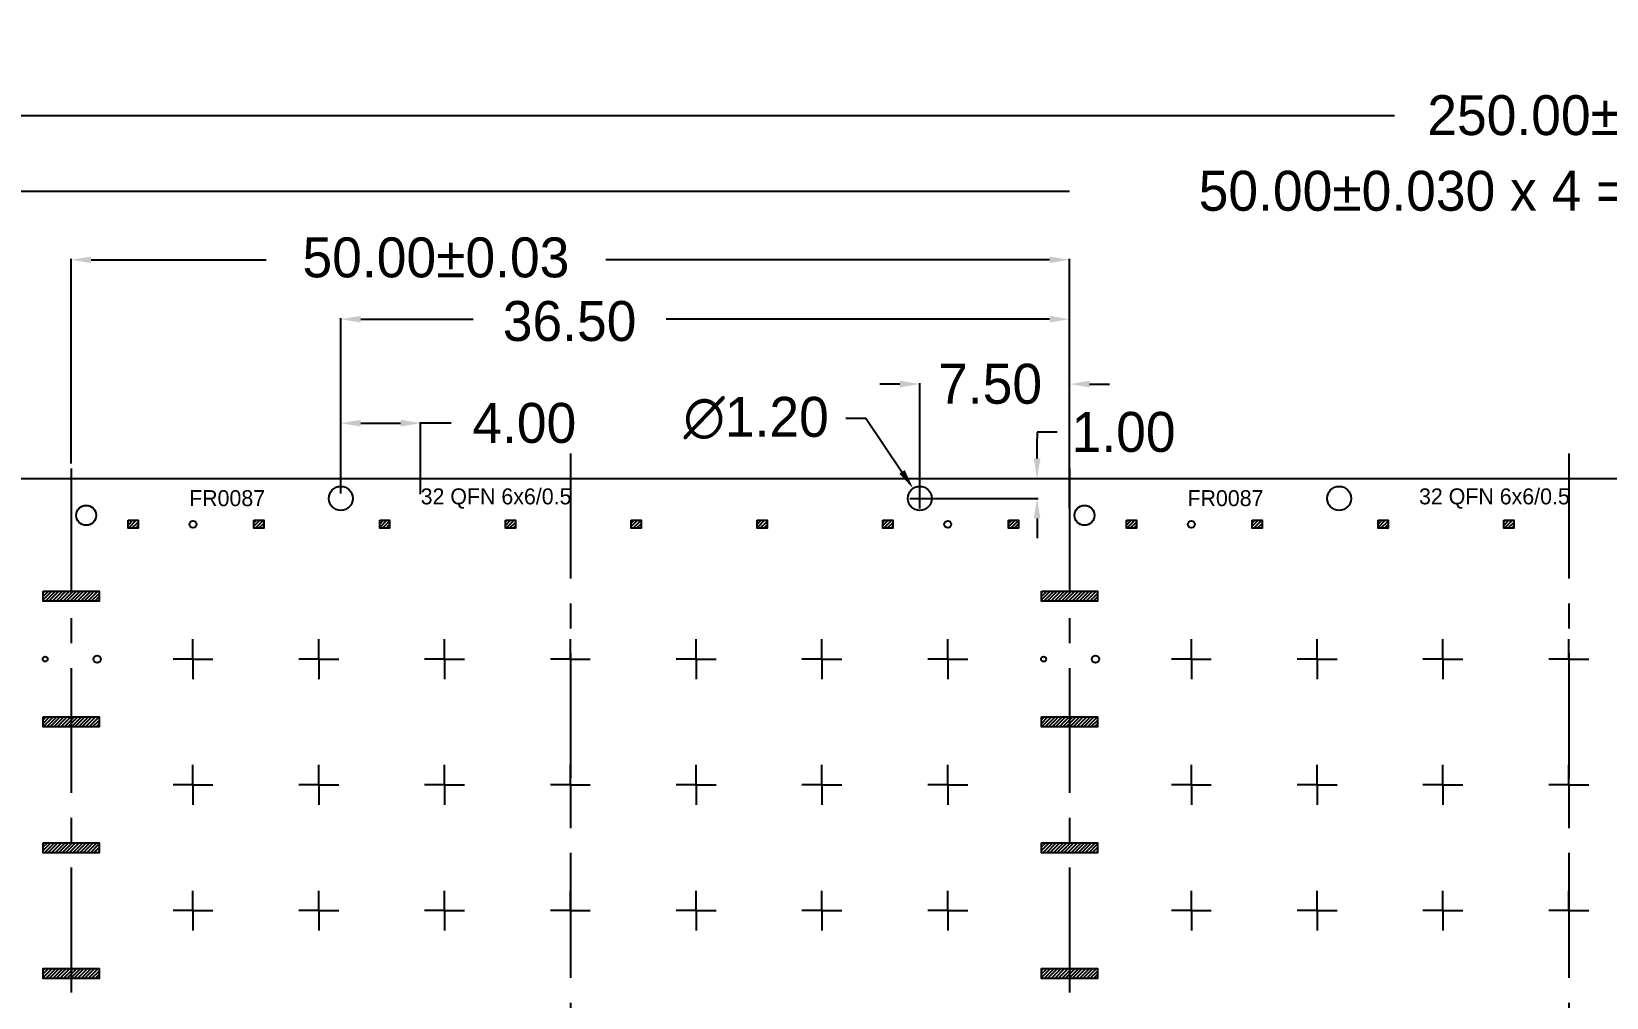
# Model space of a CAD drawing. Extents: x -347 to -72, y -334 to -144.
# Drawn here: x -275.6 to -196.7, y -192 to -143.6 of the extents above; entities that cross this region are included whole.
import ezdxf

# ---------------------------------------------------------------- set-up
doc = ezdxf.new("R2010")
doc.units = 0
doc.header["$LTSCALE"] = 5
doc.header["$MEASUREMENT"] = 0
doc.linetypes.add('CENTER', pattern=[2, 1.25, -0.25, 0.25, -0.25])
doc.layers.get('0').update_dxf_attribs({"linetype": 'CONTINUOUS'})
doc.layers.get('DEFPOINTS').update_dxf_attribs({"linetype": 'CONTINUOUS'})
for name, color, linetype in [('CENTER', 1, 'CENTER'), ('DIM', 3, 'CONTINUOUS'), ('Layer1', 4, 'CONTINUOUS')]:
    doc.layers.add(name, color=color, linetype=linetype)
doc.dimstyles.get("Standard").update_dxf_attribs({"dimtxt": 0.3, "dimasz": 0.2, "dimexe": 0.05, "dimexo": 0.15, "dimgap": 0.05, "dimtad": 0, "dimtoh": 1, "dimdec": 3, "dimdsep": 46, "dimtxsty": 'STANDARD', "dimcen": 0.5, "dimadec": 0, "dimazin": 0, "dimtfac": 1, "dimtdec": 3, "dimtofl": 0, "dimtmove": 0, "dimatfit": 3, "dimfxl": 1, "dimtolj": 1, "dimtzin": 0, "dimarcsym": 0})
pattern_1 = [(225, (50, 0.033), (0.088388348, -0.088388348), [])]

# ---------------------------------------------------------------- blocks, each defined once
blk = doc.blocks.new('*D28')
at = {"layer": 'DEFPOINTS', "color": 0, "linetype": 'Continuous', "transparency": 16777216}
for p in [(-103.879, 292.627), (-103.879, 279.475), (96.121, 279.475)]:
    blk.add_point(p, dxfattribs=at)
at = {"layer": 'DIM', "color": 0, "linetype": 'Continuous', "lineweight": -2, "transparency": 16777216}
for p, q in [((-103.879, 279.725), (-103.879, 292.677)), ((96.121, 279.725), (96.121, 292.677)), ((-102.879, 292.627), (-28.879, 292.627)), ((95.121, 292.627), (21.121, 292.627))]:
    blk.add_line(p, q, dxfattribs=at)
at = {"layer": 'DIM', "color": 0, "linetype": 'Continuous', "transparency": 16777216}
for points in [[(-102.879, 292.793), (-102.879, 292.46), (-103.879, 292.627)], [(95.121, 292.793), (95.121, 292.46), (96.121, 292.627)]]:
    blk.add_solid(points, dxfattribs=at)
at = {"layer": 'DIM', "color": 0, "linetype": 'Continuous', "transparency": 16777216, "insert": (-3.879, 292.627), "char_height": 2, "attachment_point": 5}
blk.add_mtext('\\A1;50.00%%p0.030 x 4 = 200.00%%p0.05', dxfattribs=at)
blk = doc.blocks.new('*D29')
at = {"layer": 'DEFPOINTS', "color": 0, "linetype": 'Continuous', "transparency": 16777216}
for p in [(-129.279, 296.415), (-129.279, 277.235), (120.721, 277.236, -2.036)]:
    blk.add_point(p, dxfattribs=at)
at = {"layer": 'DIM', "color": 0, "linetype": 'Continuous', "lineweight": -2, "transparency": 16777216}
for p, q in [((-129.279, 277.485), (-129.279, 296.465)), ((-128.279, 296.415), (-12.612, 296.415)), ((119.721, 296.415), (4.054, 296.415)), ((120.721, 277.486), (120.721, 296.465))]:
    blk.add_line(p, q, dxfattribs=at)
at = {"layer": 'DIM', "color": 0, "linetype": 'Continuous', "transparency": 16777216}
for points in [[(-128.279, 296.582), (-128.279, 296.248), (-129.279, 296.415)], [(119.721, 296.582), (119.721, 296.248), (120.721, 296.415)]]:
    blk.add_solid(points, dxfattribs=at)
at = {"layer": 'DIM', "color": 0, "linetype": 'Continuous', "transparency": 16777216, "insert": (-4.279, 296.415), "char_height": 2, "attachment_point": 5}
blk.add_mtext('\\A1;250.00%%p0.1', dxfattribs=at)
blk = doc.blocks.new('*D30')
at = {"layer": 'DEFPOINTS', "color": 0, "linetype": 'Continuous', "transparency": 16777216}
for p in [(-61.379, 281.001), (-65.379, 277.235), (-61.379, 277.199)]:
    blk.add_point(p, dxfattribs=at)
at = {"layer": 'DIM', "color": 0, "linetype": 'Continuous', "lineweight": -2, "transparency": 16777216}
for p, q in [((-65.379, 277.485), (-65.379, 281.051)), ((-64.379, 281.001), (-62.379, 281.001)), ((-61.379, 277.449), (-61.379, 281.051)), ((-59.852, 281.001), (-61.379, 281.001))]:
    blk.add_line(p, q, dxfattribs=at)
at = {"layer": 'DIM', "color": 0, "linetype": 'Continuous', "transparency": 16777216}
for points in [[(-64.379, 281.168), (-64.379, 280.835), (-65.379, 281.001)], [(-62.379, 281.168), (-62.379, 280.835), (-61.379, 281.001)]]:
    blk.add_solid(points, dxfattribs=at)
at = {"layer": 'DIM', "color": 0, "linetype": 'Continuous', "transparency": 16777216, "insert": (-56.185, 281.001), "char_height": 2, "attachment_point": 5}
blk.add_mtext('\\A1;4.00', dxfattribs=at)
blk = doc.blocks.new('*D31')
at = {"layer": 'DEFPOINTS', "color": 0, "linetype": 'Continuous', "transparency": 16777216}
for p in [(-78.879, 289.185), (-78.879, 278.738), (-28.879, 278.738)]:
    blk.add_point(p, dxfattribs=at)
at = {"layer": 'DIM', "color": 0, "linetype": 'Continuous', "lineweight": -2, "transparency": 16777216}
for p, q in [((-78.879, 278.988), (-78.879, 289.235)), ((-77.879, 289.185), (-69.111, 289.185)), ((-29.879, 289.185), (-52.111, 289.185)), ((-28.879, 278.988), (-28.879, 289.235))]:
    blk.add_line(p, q, dxfattribs=at)
at = {"layer": 'DIM', "color": 0, "linetype": 'Continuous', "transparency": 16777216}
for points in [[(-77.879, 289.351), (-77.879, 289.018), (-78.879, 289.185)], [(-29.879, 289.351), (-29.879, 289.018), (-28.879, 289.185)]]:
    blk.add_solid(points, dxfattribs=at)
at = {"layer": 'DIM', "color": 0, "linetype": 'Continuous', "transparency": 16777216, "insert": (-60.611, 289.291), "char_height": 2, "attachment_point": 5}
blk.add_mtext('\\A1;50.00%%p0.03', dxfattribs=at)
blk = doc.blocks.new('*D32')
at = {"layer": 'DEFPOINTS', "color": 0, "linetype": 'Continuous', "transparency": 16777216}
for p in [(-28.879, 286.21), (-65.379, 277.235), (-28.879, 277.235)]:
    blk.add_point(p, dxfattribs=at)
at = {"layer": 'DIM', "color": 0, "linetype": 'Continuous', "lineweight": -2, "transparency": 16777216}
for p, q in [((-65.379, 277.485), (-65.379, 286.26)), ((-64.379, 286.21), (-58.75, 286.21)), ((-29.879, 286.21), (-49.083, 286.21)), ((-28.879, 277.485), (-28.879, 286.26))]:
    blk.add_line(p, q, dxfattribs=at)
at = {"layer": 'DIM', "color": 0, "linetype": 'Continuous', "transparency": 16777216}
for points in [[(-64.379, 286.377), (-64.379, 286.044), (-65.379, 286.21)], [(-29.879, 286.377), (-29.879, 286.044), (-28.879, 286.21)]]:
    blk.add_solid(points, dxfattribs=at)
at = {"layer": 'DIM', "color": 0, "linetype": 'Continuous', "transparency": 16777216, "insert": (-53.917, 286.104), "char_height": 2, "attachment_point": 5}
blk.add_mtext('\\A1;36.50', dxfattribs=at)
blk = doc.blocks.new('*D34')
at = {"layer": 'DEFPOINTS', "color": 0, "linetype": 'Continuous', "transparency": 16777216}
for p in [(-36.379, 282.961), (-36.379, 277.235), (-28.879, 277.235)]:
    blk.add_point(p, dxfattribs=at)
at = {"layer": 'DIM', "color": 0, "linetype": 'Continuous', "lineweight": -2, "transparency": 16777216}
for p, q in [((-37.379, 282.961), (-38.379, 282.961)), ((-36.379, 277.485), (-36.379, 283.011)), ((-28.879, 277.485), (-28.879, 283.011)), ((-27.879, 282.961), (-26.879, 282.961))]:
    blk.add_line(p, q, dxfattribs=at)
at = {"layer": 'DIM', "color": 0, "linetype": 'Continuous', "transparency": 16777216}
for points in [[(-37.379, 283.127), (-37.379, 282.794), (-36.379, 282.961)], [(-27.879, 283.127), (-27.879, 282.794), (-28.879, 282.961)]]:
    blk.add_solid(points, dxfattribs=at)
at = {"layer": 'DIM', "color": 0, "linetype": 'Continuous', "transparency": 16777216, "insert": (-32.857, 282.961), "char_height": 2, "attachment_point": 5}
blk.add_mtext('\\A1;7.50', dxfattribs=at)
blk = doc.blocks.new('*D35')
at = {"layer": 'DEFPOINTS', "color": 0, "linetype": 'Continuous', "transparency": 16777216}
for p in [(-30.505, 278.235), (-30.505, 278.235), (-36.379, 277.235)]:
    blk.add_point(p, dxfattribs=at)
at = {"layer": 'DIM', "color": 0, "linetype": 'Continuous', "lineweight": -2, "transparency": 16777216}
for p, q in [((-29.505, 280.55), (-30.505, 280.55)), ((-30.505, 280.55), (-30.505, 280.235)), ((-30.505, 279.235), (-30.505, 280.235)), ((-30.755, 278.235), (-30.555, 278.235)), ((-36.129, 277.235), (-30.455, 277.235)), ((-30.505, 276.235), (-30.505, 275.235))]:
    blk.add_line(p, q, dxfattribs=at)
at = {"layer": 'DIM', "color": 0, "linetype": 'Continuous', "transparency": 16777216}
for points in [[(-30.671, 279.235), (-30.338, 279.235), (-30.505, 278.235)], [(-30.671, 276.235), (-30.338, 276.235), (-30.505, 277.235)]]:
    blk.add_solid(points, dxfattribs=at)
at = {"layer": 'DIM', "color": 0, "linetype": 'Continuous', "transparency": 16777216, "insert": (-26.171, 280.55), "char_height": 2, "attachment_point": 5}
blk.add_mtext('\\A1;1.00', dxfattribs=at)
blk = doc.blocks.new('*D36')
at = {"layer": 'DEFPOINTS', "color": 0, "linetype": 'Continuous', "transparency": 16777216}
for p in [(-36.713, 277.733), (-36.045, 276.737)]:
    blk.add_point(p, dxfattribs=at)
at = {"layer": 'DIM', "color": 0, "linetype": 'Continuous', "lineweight": -2, "transparency": 16777216}
for p, q in [((-40.075, 281.252), (-39.075, 281.252)), ((-39.075, 281.252), (-37.271, 278.564)), ((-36.379, 276.735), (-36.379, 277.735)), ((-36.879, 277.235), (-35.879, 277.235))]:
    blk.add_line(p, q, dxfattribs=at)
at = {"layer": 'DIM', "color": 0, "linetype": 'Continuous', "transparency": 16777216}
blk.add_solid([(-37.132, 278.656), (-37.409, 278.471), (-36.713, 277.733)], dxfattribs=at)
at = {"layer": 'DIM', "color": 0, "linetype": 'Continuous', "transparency": 16777216, "insert": (-44.575, 281.252), "char_height": 2, "attachment_point": 5}
blk.add_mtext('\\A1;∅1.20', dxfattribs=at)

msp = doc.modelspace()

# ---------------------------------------------------------------- hatches: boundary and pattern name
at = {"layer": 'Layer1'}
h = msp.add_hatch(dxfattribs=at)
h.set_pattern_fill('ANSI31', color=256, angle=180, style=0)
h.set_pattern_definition(pattern_1)
h.paths.add_polyline_path([(-270.2408, -168.4906), (-270.2408, -168.0906), (-270.7408, -168.0906), (-270.7408, -168.4906)])
h.paths.add_polyline_path([(-263.9408, -168.4906), (-263.9408, -168.0906), (-264.4408, -168.0906), (-264.4408, -168.4906)])
h.paths.add_polyline_path([(-258.1408, -168.0906), (-258.1408, -168.4906), (-257.6408, -168.4906), (-257.6408, -168.0906)])
h.paths.add_polyline_path([(-251.8408, -168.4906), (-251.3408, -168.4906), (-251.3408, -168.0906), (-251.8408, -168.0906)])
h.paths.add_polyline_path([(-245.0408, -168.4906), (-245.0408, -168.0906), (-245.5408, -168.0906), (-245.5408, -168.4906)])
h.paths.add_polyline_path([(-239.2408, -168.4906), (-238.7408, -168.4906), (-238.7408, -168.0906), (-239.2408, -168.0906)])
h.paths.add_polyline_path([(-232.4408, -168.0906), (-232.9408, -168.0906), (-232.9408, -168.4906), (-232.4408, -168.4906)])
h.paths.add_polyline_path([(-226.6408, -168.4906), (-226.1408, -168.4906), (-226.1408, -168.0906), (-226.6408, -168.0906)])
h = msp.add_hatch(dxfattribs=at)
h.set_pattern_fill('ANSI31', color=256, angle=180, style=0)
h.set_pattern_definition([(225, (100, 0.033), (0.088388348, -0.088388348), [])])
h.paths.add_polyline_path([(-220.2408, -168.4906), (-220.2408, -168.0906), (-220.7408, -168.0906), (-220.7408, -168.4906)])
h.paths.add_polyline_path([(-213.9408, -168.4906), (-213.9408, -168.0906), (-214.4408, -168.0906), (-214.4408, -168.4906)])
h.paths.add_polyline_path([(-208.1408, -168.0906), (-208.1408, -168.4906), (-207.6408, -168.4906), (-207.6408, -168.0906)])
h.paths.add_polyline_path([(-201.8408, -168.4906), (-201.3408, -168.4906), (-201.3408, -168.0906), (-201.8408, -168.0906)])
h.paths.add_polyline_path([(-195.0408, -168.4906), (-195.0408, -168.0906), (-195.5408, -168.0906), (-195.5408, -168.4906)])
h.paths.add_polyline_path([(-189.2408, -168.4906), (-188.7408, -168.4906), (-188.7408, -168.0906), (-189.2408, -168.0906)])
h.paths.add_polyline_path([(-182.4408, -168.0906), (-182.9408, -168.0906), (-182.9408, -168.4906), (-182.4408, -168.4906)])
h.paths.add_polyline_path([(-176.6408, -168.4906), (-176.1408, -168.4906), (-176.1408, -168.0906), (-176.6408, -168.0906)])
h = msp.add_hatch(dxfattribs=at)
h.set_pattern_fill('ANSI31', color=256, angle=180, style=0)
h.set_pattern_definition([(225, (-3e-13, 0.033), (0.088388348, -0.088388348), [])])
h.paths.add_polyline_path([(-272.1908, -228.8406), (-272.1908, -228.3406), (-274.992, -228.3406), (-274.992, -228.8406)])
h.paths.add_polyline_path([(-272.1908, -222.5406), (-272.1908, -222.0406), (-274.992, -222.0406), (-274.992, -222.5406)])
h.paths.add_polyline_path([(-274.992, -215.7406), (-274.992, -216.2406), (-272.1908, -216.2406), (-272.1908, -215.7406)])
h.paths.add_polyline_path([(-272.1908, -209.9406), (-272.1908, -209.4406), (-274.992, -209.4406), (-274.992, -209.9406)])
h.paths.add_polyline_path([(-272.1908, -203.6406), (-272.1908, -203.1406), (-274.992, -203.1406), (-274.992, -203.6406)])
h.paths.add_polyline_path([(-272.1908, -197.3406), (-272.1908, -196.8406), (-274.992, -196.8406), (-274.992, -197.3406)])
h.paths.add_polyline_path([(-272.1908, -191.0406), (-272.1908, -190.5406), (-274.992, -190.5406), (-274.992, -191.0406)])
h.paths.add_polyline_path([(-272.1908, -184.7406), (-272.1908, -184.2406), (-274.992, -184.2406), (-274.992, -184.7406)])
h.paths.add_polyline_path([(-272.1908, -178.4406), (-272.1908, -177.9406), (-274.992, -177.9406), (-274.992, -178.4406)])
h.paths.add_polyline_path([(-274.992, -171.6406), (-274.992, -172.1406), (-272.1908, -172.1406), (-272.1908, -171.6406)])
h = msp.add_hatch(dxfattribs=at)
h.set_pattern_fill('ANSI31', color=256, angle=180, style=0)
h.set_pattern_definition(pattern_1)
h.paths.add_polyline_path([(-222.1908, -228.8406), (-222.1908, -228.3406), (-224.992, -228.3406), (-224.992, -228.8406)])
h.paths.add_polyline_path([(-222.1908, -222.5406), (-222.1908, -222.0406), (-224.992, -222.0406), (-224.992, -222.5406)])
h.paths.add_polyline_path([(-224.992, -215.7406), (-224.992, -216.2406), (-222.1908, -216.2406), (-222.1908, -215.7406)])
h.paths.add_polyline_path([(-222.1908, -209.9406), (-222.1908, -209.4406), (-224.992, -209.4406), (-224.992, -209.9406)])
h.paths.add_polyline_path([(-222.1908, -203.6406), (-222.1908, -203.1406), (-224.992, -203.1406), (-224.992, -203.6406)])
h.paths.add_polyline_path([(-222.1908, -197.3406), (-222.1908, -196.8406), (-224.992, -196.8406), (-224.992, -197.3406)])
h.paths.add_polyline_path([(-222.1908, -191.0406), (-222.1908, -190.5406), (-224.992, -190.5406), (-224.992, -191.0406)])
h.paths.add_polyline_path([(-222.1908, -184.7406), (-222.1908, -184.2406), (-224.992, -184.2406), (-224.992, -184.7406)])
h.paths.add_polyline_path([(-222.1908, -178.4406), (-222.1908, -177.9406), (-224.992, -177.9406), (-224.992, -178.4406)])
h.paths.add_polyline_path([(-224.992, -171.6406), (-224.992, -172.1406), (-222.1908, -172.1406), (-222.1908, -171.6406)])

# ---------------------------------------------------------------- linework, layer by layer
msp.add_line((-322.9908, -165.9906), (-74.9895, -165.9906))
for centre, radius in [((-260.0908, -166.9906), 0.6), ((-231.0908, -166.9906), 0.6), ((-210.0908, -166.9906), 0.6), ((-272.8408, -167.8406), 0.5), ((-222.8408, -167.8406), 0.5), ((-267.4908, -168.2906), 0.175), ((-229.6908, -168.2906), 0.175), ((-217.4908, -168.2906), 0.175), ((-274.8908, -175.0406), 0.125), ((-272.2908, -175.0406), 0.185), ((-224.8908, -175.0406), 0.125), ((-222.2908, -175.0406), 0.185)]:
    msp.add_circle(centre, radius)
at = {"layer": 'CENTER'}
for p, q in [((-248.5908, -164.7509), (-248.5908, -237.1248)), ((-198.5908, -164.7509), (-198.5908, -237.1248)), ((-273.5908, -165.4875), (-273.5908, -236.8193)), ((-223.5908, -165.4875), (-223.5908, -236.8193)), ((-267.4908, -175.0406), (-267.4908, -174.0406)), ((-261.1908, -175.0406), (-261.1908, -174.0406)), ((-254.8908, -175.0406), (-254.8908, -174.0406)), ((-248.5908, -175.0406), (-248.5908, -174.0406)), ((-242.2908, -175.0406), (-242.2908, -174.0406)), ((-235.9908, -175.0406), (-235.9908, -174.0406)), ((-229.6908, -175.0406), (-229.6908, -174.0406)), ((-217.4908, -175.0406), (-217.4908, -174.0406)), ((-211.1908, -175.0406), (-211.1908, -174.0406)), ((-204.8908, -175.0406), (-204.8908, -174.0406)), ((-198.5908, -175.0406), (-198.5908, -174.0406)), ((-267.4908, -175.0406), (-268.4908, -175.0406)), ((-267.4908, -175.0406), (-266.4908, -175.0406)), ((-267.4908, -175.0406), (-267.4908, -176.0406)), ((-261.1908, -175.0406), (-262.1908, -175.0406)), ((-261.1908, -175.0406), (-260.1908, -175.0406)), ((-261.1908, -175.0406), (-261.1908, -176.0406)), ((-254.8908, -175.0406), (-255.8908, -175.0406)), ((-254.8908, -175.0406), (-253.8908, -175.0406)), ((-254.8908, -175.0406), (-254.8908, -176.0406)), ((-248.5908, -175.0406), (-249.5908, -175.0406)), ((-248.5908, -175.0406), (-247.5908, -175.0406)), ((-248.5908, -175.0406), (-248.5908, -176.0406)), ((-242.2908, -175.0406), (-243.2908, -175.0406)), ((-242.2908, -175.0406), (-241.2908, -175.0406)), ((-242.2908, -175.0406), (-242.2908, -176.0406)), ((-235.9908, -175.0406), (-236.9908, -175.0406)), ((-235.9908, -175.0406), (-235.9908, -176.0406)), ((-235.9908, -175.0406), (-234.9908, -175.0406)), ((-229.6908, -175.0406), (-230.6908, -175.0406)), ((-229.6908, -175.0406), (-229.6908, -176.0406)), ((-229.6908, -175.0406), (-228.6908, -175.0406)), ((-217.4908, -175.0406), (-218.4908, -175.0406)), ((-217.4908, -175.0406), (-216.4908, -175.0406)), ((-217.4908, -175.0406), (-217.4908, -176.0406)), ((-211.1908, -175.0406), (-212.1908, -175.0406)), ((-211.1908, -175.0406), (-210.1908, -175.0406)), ((-211.1908, -175.0406), (-211.1908, -176.0406)), ((-204.8908, -175.0406), (-205.8908, -175.0406)), ((-204.8908, -175.0406), (-204.8908, -176.0406)), ((-204.8908, -175.0406), (-203.8908, -175.0406)), ((-198.5908, -175.0406), (-199.5908, -175.0406)), ((-198.5908, -175.0406), (-197.5908, -175.0406)), ((-198.5908, -175.0406), (-198.5908, -176.0406)), ((-267.4908, -181.3406), (-267.4908, -180.3406)), ((-261.1908, -181.3406), (-261.1908, -180.3406)), ((-254.8908, -181.3406), (-254.8908, -180.3406)), ((-248.5908, -181.3406), (-248.5908, -180.3406)), ((-242.2908, -181.3406), (-242.2908, -180.3406)), ((-235.9908, -181.3406), (-235.9908, -180.3406)), ((-229.6908, -181.3406), (-229.6908, -180.3406)), ((-217.4908, -181.3406), (-217.4908, -180.3406)), ((-211.1908, -181.3406), (-211.1908, -180.3406)), ((-204.8908, -181.3406), (-204.8908, -180.3406)), ((-198.5908, -181.3406), (-198.5908, -180.3406)), ((-267.4908, -181.3406), (-268.4908, -181.3406)), ((-267.4908, -181.3406), (-266.4908, -181.3406)), ((-267.4908, -181.3406), (-267.4908, -182.3406)), ((-261.1908, -181.3406), (-262.1908, -181.3406)), ((-261.1908, -181.3406), (-260.1908, -181.3406)), ((-261.1908, -181.3406), (-261.1908, -182.3406)), ((-254.8908, -181.3406), (-255.8908, -181.3406)), ((-254.8908, -181.3406), (-253.8908, -181.3406)), ((-254.8908, -181.3406), (-254.8908, -182.3406)), ((-248.5908, -181.3406), (-249.5908, -181.3406)), ((-248.5908, -181.3406), (-248.5908, -182.3406)), ((-248.5908, -181.3406), (-247.5908, -181.3406)), ((-242.2908, -181.3406), (-243.2908, -181.3406)), ((-242.2908, -181.3406), (-241.2908, -181.3406)), ((-242.2908, -181.3406), (-242.2908, -182.3406)), ((-235.9908, -181.3406), (-236.9908, -181.3406)), ((-235.9908, -181.3406), (-234.9908, -181.3406)), ((-235.9908, -181.3406), (-235.9908, -182.3406)), ((-229.6908, -181.3406), (-230.6908, -181.3406)), ((-229.6908, -181.3406), (-228.6908, -181.3406)), ((-229.6908, -181.3406), (-229.6908, -182.3406)), ((-217.4908, -181.3406), (-218.4908, -181.3406)), ((-217.4908, -181.3406), (-216.4908, -181.3406)), ((-217.4908, -181.3406), (-217.4908, -182.3406)), ((-211.1908, -181.3406), (-212.1908, -181.3406)), ((-211.1908, -181.3406), (-210.1908, -181.3406)), ((-211.1908, -181.3406), (-211.1908, -182.3406)), ((-204.8908, -181.3406), (-205.8908, -181.3406)), ((-204.8908, -181.3406), (-203.8908, -181.3406)), ((-204.8908, -181.3406), (-204.8908, -182.3406)), ((-198.5908, -181.3406), (-199.5908, -181.3406)), ((-198.5908, -181.3406), (-198.5908, -182.3406)), ((-198.5908, -181.3406), (-197.5908, -181.3406)), ((-267.4908, -187.6406), (-267.4908, -186.6406)), ((-261.1908, -187.6406), (-261.1908, -186.6406)), ((-254.8908, -187.6406), (-254.8908, -186.6406)), ((-248.5908, -187.6406), (-248.5908, -186.6406)), ((-242.2908, -187.6406), (-242.2908, -186.6406)), ((-235.9908, -187.6406), (-235.9908, -186.6406)), ((-229.6908, -187.6406), (-229.6908, -186.6406)), ((-217.4908, -187.6406), (-217.4908, -186.6406)), ((-211.1908, -187.6406), (-211.1908, -186.6406)), ((-204.8908, -187.6406), (-204.8908, -186.6406)), ((-198.5908, -187.6406), (-198.5908, -186.6406)), ((-267.4908, -187.6406), (-268.4908, -187.6406)), ((-267.4908, -187.6406), (-266.4908, -187.6406)), ((-267.4908, -187.6406), (-267.4908, -188.6406)), ((-261.1908, -187.6406), (-262.1908, -187.6406)), ((-261.1908, -187.6406), (-260.1908, -187.6406)), ((-261.1908, -187.6406), (-261.1908, -188.6406)), ((-254.8908, -187.6406), (-255.8908, -187.6406)), ((-254.8908, -187.6406), (-253.8908, -187.6406)), ((-254.8908, -187.6406), (-254.8908, -188.6406)), ((-248.5908, -187.6406), (-249.5908, -187.6406)), ((-248.5908, -187.6406), (-247.5908, -187.6406)), ((-248.5908, -187.6406), (-248.5908, -188.6406)), ((-242.2908, -187.6406), (-243.2908, -187.6406)), ((-242.2908, -187.6406), (-241.2908, -187.6406)), ((-242.2908, -187.6406), (-242.2908, -188.6406)), ((-235.9908, -187.6406), (-236.9908, -187.6406)), ((-235.9908, -187.6406), (-234.9908, -187.6406)), ((-235.9908, -187.6406), (-235.9908, -188.6406)), ((-229.6908, -187.6406), (-230.6908, -187.6406)), ((-229.6908, -187.6406), (-228.6908, -187.6406)), ((-229.6908, -187.6406), (-229.6908, -188.6406)), ((-217.4908, -187.6406), (-218.4908, -187.6406)), ((-217.4908, -187.6406), (-216.4908, -187.6406)), ((-217.4908, -187.6406), (-217.4908, -188.6406)), ((-211.1908, -187.6406), (-212.1908, -187.6406)), ((-211.1908, -187.6406), (-210.1908, -187.6406)), ((-211.1908, -187.6406), (-211.1908, -188.6406)), ((-204.8908, -187.6406), (-205.8908, -187.6406)), ((-204.8908, -187.6406), (-203.8908, -187.6406)), ((-204.8908, -187.6406), (-204.8908, -188.6406)), ((-198.5908, -187.6406), (-199.5908, -187.6406)), ((-198.5908, -187.6406), (-197.5908, -187.6406)), ((-198.5908, -187.6406), (-198.5908, -188.6406))]:
    msp.add_line(p, q, dxfattribs=at)
at = {"layer": 'DIM', "linetype": 'Continuous'}
msp.add_line((-223.5908, -167.4906), (-223.5908, -166.4906), dxfattribs=at)
at = {"layer": 'Layer1'}
for points in [[(-270.7408, -168.0906), (-270.2408, -168.0906), (-270.2408, -168.4906), (-270.7408, -168.4906)], [(-264.4408, -168.0906), (-263.9408, -168.0906), (-263.9408, -168.4906), (-264.4408, -168.4906)], [(-258.1408, -168.0906), (-257.6408, -168.0906), (-257.6408, -168.4906), (-258.1408, -168.4906)], [(-251.8408, -168.0906), (-251.3408, -168.0906), (-251.3408, -168.4906), (-251.8408, -168.4906)], [(-245.5408, -168.0906), (-245.0408, -168.0906), (-245.0408, -168.4906), (-245.5408, -168.4906)], [(-239.2408, -168.0906), (-238.7408, -168.0906), (-238.7408, -168.4906), (-239.2408, -168.4906)], [(-232.9408, -168.0906), (-232.4408, -168.0906), (-232.4408, -168.4906), (-232.9408, -168.4906)], [(-226.6408, -168.0906), (-226.1408, -168.0906), (-226.1408, -168.4906), (-226.6408, -168.4906)], [(-220.7408, -168.0906), (-220.2408, -168.0906), (-220.2408, -168.4906), (-220.7408, -168.4906)], [(-214.4408, -168.0906), (-213.9408, -168.0906), (-213.9408, -168.4906), (-214.4408, -168.4906)], [(-208.1408, -168.0906), (-207.6408, -168.0906), (-207.6408, -168.4906), (-208.1408, -168.4906)], [(-201.8408, -168.0906), (-201.3408, -168.0906), (-201.3408, -168.4906), (-201.8408, -168.4906)], [(-274.992, -171.6406), (-272.1908, -171.6406), (-272.1908, -172.1406), (-274.992, -172.1406)], [(-224.992, -171.6406), (-222.1908, -171.6406), (-222.1908, -172.1406), (-224.992, -172.1406)], [(-274.992, -177.9406), (-272.1908, -177.9406), (-272.1908, -178.4406), (-274.992, -178.4406)], [(-224.992, -177.9406), (-222.1908, -177.9406), (-222.1908, -178.4406), (-224.992, -178.4406)], [(-274.992, -184.2406), (-272.1908, -184.2406), (-272.1908, -184.7406), (-274.992, -184.7406)], [(-224.992, -184.2406), (-222.1908, -184.2406), (-222.1908, -184.7406), (-224.992, -184.7406)], [(-272.1908, -190.5406), (-272.1908, -190.5406), (-272.1908, -191.0406), (-274.992, -191.0406), (-274.992, -191.0406), (-274.992, -190.5406)], [(-222.1908, -190.5406), (-222.1908, -190.5406), (-222.1908, -191.0406), (-224.992, -191.0406), (-224.992, -191.0406), (-224.992, -190.5406)]]:
    msp.add_lwpolyline(points, close=True, dxfattribs=at)

# ---------------------------------------------------------------- texts
at = {"linetype": 'Continuous'}
for s, p in [('FR0087', (-267.6849, -167.3798)), ('32 QFN 6x6/0.5', (-256.0883, -167.2906)), ('FR0087', (-217.6849, -167.3798)), ('32 QFN 6x6/0.5', (-206.0883, -167.2906))]:
    msp.add_text(s, height=0.8, dxfattribs=at).set_placement(p)

# ---------------------------------------------------------------- dimensions: what is measured, and where the dimension line sits
at = {"layer": 'DIM', "linetype": 'Continuous'}
for base, p1, p2, text, picture, middle in [((-298.5908, -151.599), (-98.5908, -164.7509), (-298.5908, -164.7509), '50.00%%p0.030 x 4 = <>.00%%p0.05', '*D28', (-198.5908, -151.599)), ((-323.9908, -147.8107), (-73.9908, -166.9894, -2.0357), (-323.9908, -166.9906), '<>.00%%p0.1', '*D29', (-198.9908, -147.8107))]:
    dim = msp.add_linear_dim(base=base, p1=p1, p2=p2, angle=180, text=text, dimstyle='STANDARD', override={"dimtxt": 2, "dimasz": 1, "dimexo": 0.25, "dimgap": 1, "dimtmove": 1}, dxfattribs=at)
    dim.commit()
    dim.dimension.update_dxf_attribs({"geometry": picture, "text_midpoint": middle, "insert": (-194.7117, -444.2256)})
for base, p1, p2, angle, text, override, picture, middle in [((-273.5908, -155.041), (-223.5908, -165.4875), (-273.5908, -165.4875), 180, '<>.00%%p0.03', {"dimtxt": 2, "dimasz": 1, "dimexo": 0.25, "dimgap": 1, "dimtmove": 2}, '*D31', (-255.3223, -154.9347)), ((-223.5908, -158.0153), (-260.0908, -166.9906), (-223.5908, -166.9906), 180, '<>0', {"dimtxt": 2, "dimasz": 1, "dimexo": 0.25, "dimgap": 1, "dimtmove": 2}, '*D32', (-248.6285, -158.1215)), ((-225.2163, -165.9906), (-231.0908, -166.9906), (-225.2163, -165.9906), 270, '<>.00', {"dimtxt": 2, "dimasz": 1, "dimexo": 0.25, "dimgap": 1, "dimtmove": 1}, '*D35', (-225.0399, -163.6755))]:
    dim = msp.add_linear_dim(base=base, p1=p1, p2=p2, angle=angle, text=text, dimstyle='STANDARD', override=override, dxfattribs=at)
    dim.commit()
    dim.dimension.update_dxf_attribs({"geometry": picture, "text_midpoint": middle, "dimtype": 128, "insert": (-194.7117, -444.2256)})
for base, p1, p2, text, override, picture, middle in [((-231.0908, -161.2648), (-223.5908, -166.9906), (-231.0908, -166.9906), '<>0', {"dimtxt": 2, "dimasz": 1, "dimexo": 0.25, "dimgap": 1, "dimtmove": 2}, '*D34', (-227.5688, -161.2648)), ((-256.0904, -163.2241), (-260.0908, -166.9906), (-256.0904, -167.0269), '<>.00', {"dimtxt": 2, "dimasz": 1, "dimexo": 0.25, "dimgap": 1, "dimtmove": 1}, '*D30', (-250.8968, -163.3167))]:
    dim = msp.add_linear_dim(base=base, p1=p1, p2=p2, text=text, dimstyle='STANDARD', override=override, dxfattribs=at)
    dim.commit()
    dim.dimension.update_dxf_attribs({"geometry": picture, "text_midpoint": middle, "dimtype": 128, "insert": (-194.7117, -444.2256)})
dim = msp.add_diameter_dim_2p(p1=(-230.7564, -167.4889), p2=(-231.4251, -166.4924), text='<>0', dimstyle='STANDARD', override={"dimtxt": 2, "dimasz": 1, "dimexo": 0.25, "dimgap": 1, "dimdec": 2, "dimtmove": 1}, dxfattribs=at)
dim.commit()
dim.dimension.update_dxf_attribs({"geometry": '*D36', "text_midpoint": (-233.7866, -162.9734), "dimtype": 131, "insert": (-194.7117, -444.2256)})

doc.saveas('drawing.dxf')
